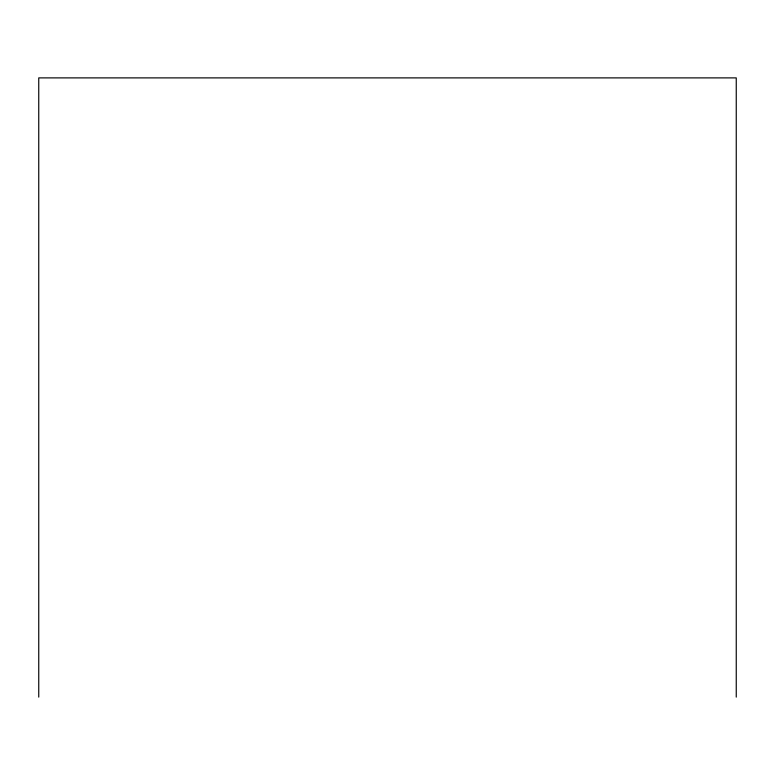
<?xml version="1.0" encoding="UTF-8"?>
<svg xmlns="http://www.w3.org/2000/svg" width="775" height="775" viewBox="0 0 775 775"><rect width="100%" height="100%" fill="white"/><g stroke="black" fill="none" stroke-linecap="round" stroke-linejoin="round"><path stroke-width="1.16" d="M736.25 697.113L736.25 77.888L38.75 77.888L38.75 697.113"/></g></svg>
